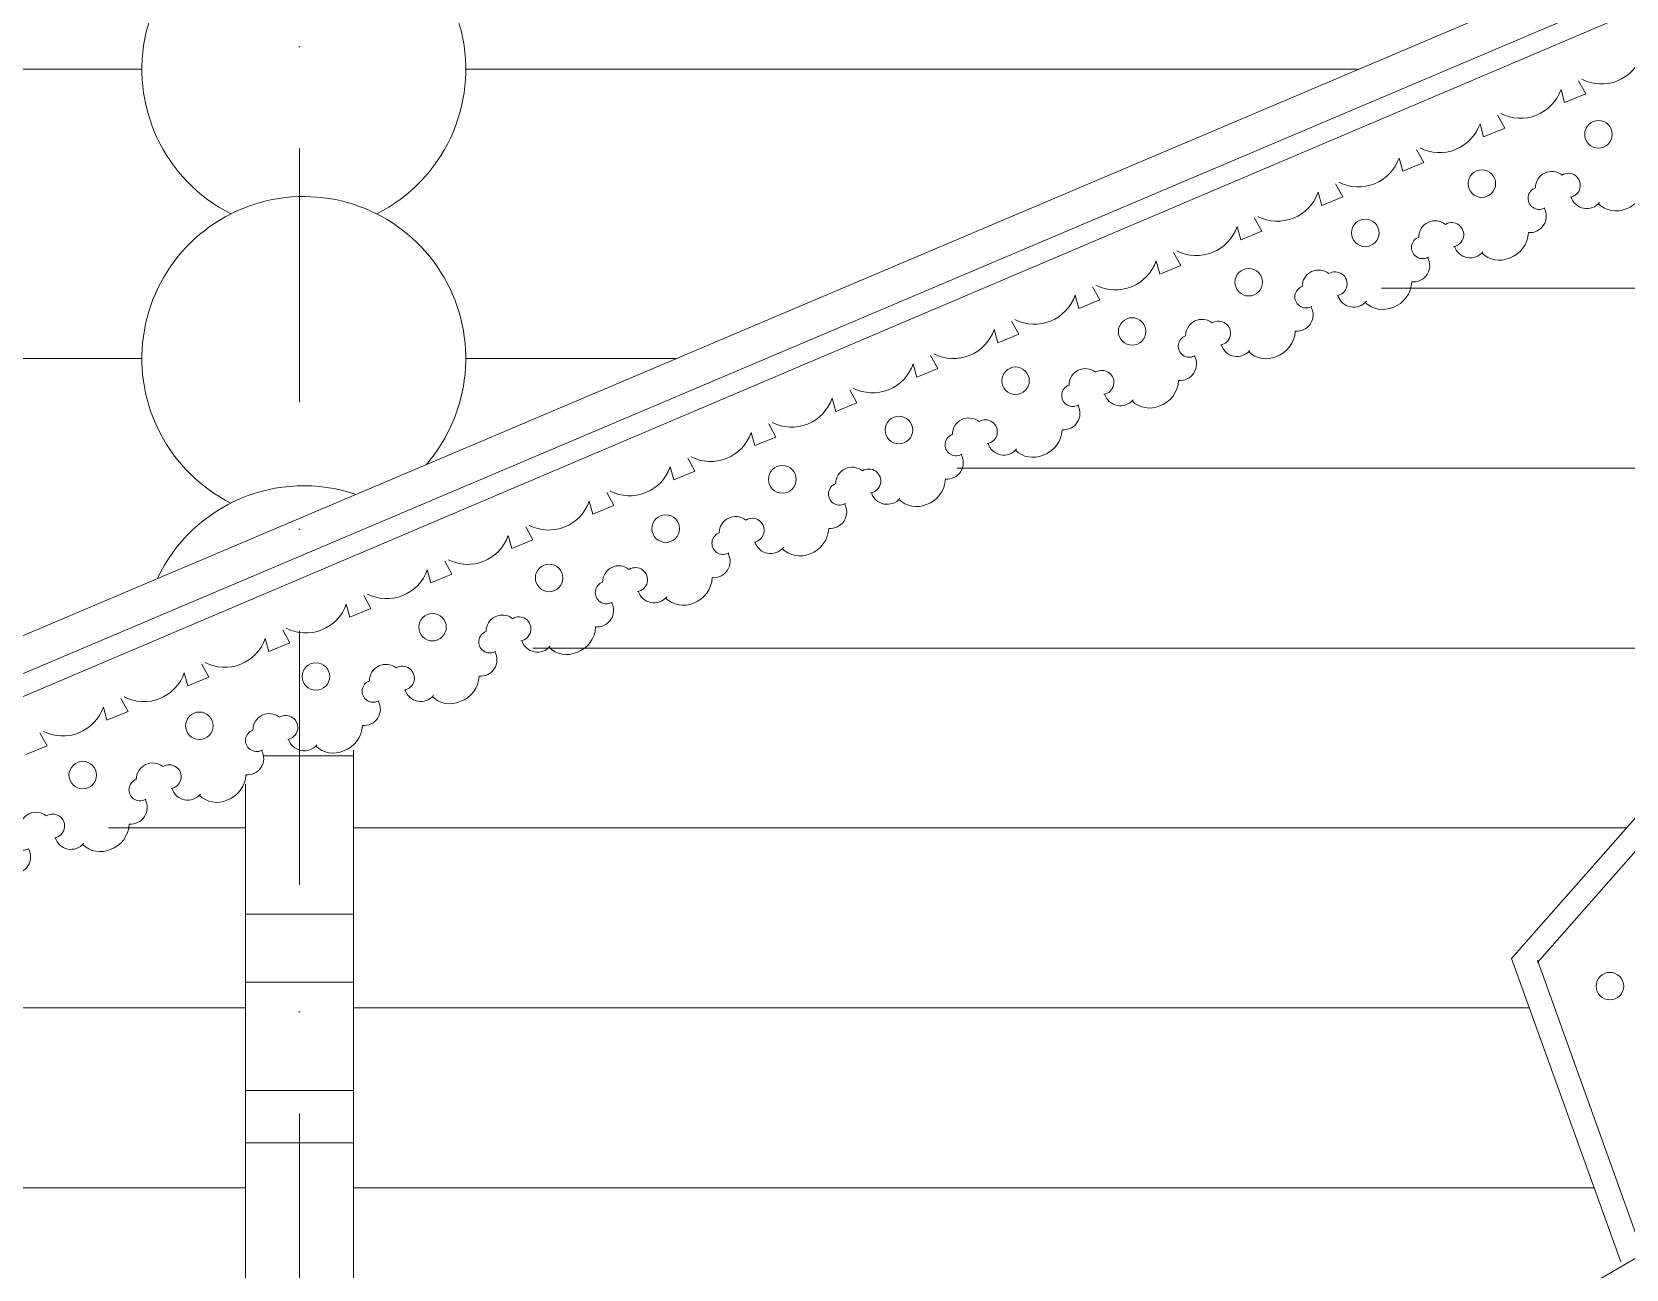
# Model space of a CAD drawing. Header units: millimetres. Extents: x 2399 to 111977, y 1313 to 59551.
# Drawn here: x 12668 to 14882, y 34928 to 36647 of the extents above; entities that cross this region are included whole.
import ezdxf

# ---------------------------------------------------------------- set-up
doc = ezdxf.new("R2010")
doc.units = ezdxf.units.MM
doc.linetypes.add('Штрихпунктирная', pattern=[670.277762, 352.777767, -176.388884, 0, -141.111112])
doc.layers.add('main line', color=7, linetype='Continuous', lineweight=13)

msp = doc.modelspace()

# ---------------------------------------------------------------- linework, layer by layer
at = {"layer": 'main line', "color": 7, "linetype": 'Штрихпунктирная', "lineweight": 13}
msp.add_line((13039.4113, 40507.6468), (13039.4113, 29503.8182), dxfattribs=at)
at = {"layer": 'main line', "color": 7, "linetype": 'Continuous', "lineweight": 13}
for p, q in [((15368.1003, 36958.9564), (9227.0702, 34354.4995)), ((15399.0035, 36919.3338), (8930.5796, 34176.0268)), ((9447.4128, 34359.3947), (15421.2302, 36900.0267)), ((12261.5375, 36595.3229), (12820.3271, 36595.3229)), ((13270.3271, 36595.3229), (14510.6914, 36595.3229)), ((14826.2219, 36561.1801), (14816.264, 36579.258)), ((14791.9673, 36567.3929), (14797.0002, 36549.154)), ((14797.0002, 36549.154), (14826.2219, 36561.1801)), ((14713.7128, 36513.5024), (14703.755, 36531.5804)), ((14679.4583, 36519.7153), (14684.4912, 36501.4764)), ((14684.4912, 36501.4764), (14713.7128, 36513.5024)), ((14601.2038, 36465.8248), (14591.246, 36483.9028)), ((14566.9492, 36472.0377), (14571.9822, 36453.7988)), ((14571.9822, 36453.7988), (14601.2038, 36465.8248)), ((14488.6948, 36418.1472), (14478.7369, 36436.2252)), ((14454.4402, 36424.3601), (14459.4731, 36406.1212)), ((14459.4731, 36406.1212), (14488.6948, 36418.1472)), ((14341.9312, 36376.6825), (14346.9641, 36358.4435)), ((14346.9641, 36358.4435), (14376.1858, 36370.4696)), ((14376.1858, 36370.4696), (14366.2279, 36388.5475)), ((14229.4221, 36329.0048), (14234.4551, 36310.7659)), ((14263.6767, 36322.7919), (14253.7189, 36340.8699)), ((14234.4551, 36310.7659), (14263.6767, 36322.7919)), ((14116.9131, 36281.3272), (14121.946, 36263.0883)), ((14151.1677, 36275.1143), (14141.2098, 36293.1923)), ((14542.5598, 36291.1796), (15458.0246, 36291.1796)), ((14121.946, 36263.0883), (14151.1677, 36275.1143)), ((14038.6587, 36227.4367), (14028.7008, 36245.5147)), ((14004.4041, 36233.6496), (14009.437, 36215.4107)), ((14009.437, 36215.4107), (14038.6587, 36227.4367)), ((12499.4312, 36193.4714), (12820.3271, 36193.4714)), ((13270.3271, 36193.4714), (13563.1686, 36193.4714)), ((13926.1496, 36179.7591), (13916.1918, 36197.837)), ((13891.895, 36185.972), (13896.928, 36167.7331)), ((13896.928, 36167.7331), (13926.1496, 36179.7591)), ((14723.1938, 35359.6081), (15447.0175, 36182.651)), ((13813.6406, 36132.0815), (13803.6828, 36150.1594)), ((14759.0638, 35354.302), (15471.1777, 36164.03)), ((13779.386, 36138.2943), (13784.4189, 36120.0554)), ((13784.4189, 36120.0554), (13813.6406, 36132.0815)), ((13666.877, 36090.6167), (13671.9099, 36072.3778)), ((13671.9099, 36072.3778), (13701.1316, 36084.4038)), ((13701.1316, 36084.4038), (13691.1737, 36102.4818)), ((13554.3679, 36042.9391), (13559.4009, 36024.7002)), ((13559.4009, 36024.7002), (13588.6225, 36036.7262)), ((13588.6225, 36036.7262), (13578.6647, 36054.8042)), ((13953.0866, 36041.1796), (15322.6007, 36041.1796)), ((13441.8589, 35995.2615), (13446.8918, 35977.0226)), ((13476.1135, 35989.0486), (13466.1557, 36007.1265)), ((13446.8918, 35977.0226), (13476.1135, 35989.0486)), ((13329.3499, 35947.5838), (13334.3828, 35929.3449)), ((13363.6045, 35941.371), (13353.6466, 35959.4489)), ((13334.3828, 35929.3449), (13363.6045, 35941.371)), ((13251.0954, 35893.6933), (13241.1376, 35911.7713)), ((13216.8409, 35899.9062), (13221.8738, 35881.6673)), ((13221.8738, 35881.6673), (13251.0954, 35893.6933)), ((13138.5864, 35846.0157), (13128.6286, 35864.0937)), ((13104.3318, 35852.2286), (13109.3647, 35833.9897)), ((13109.3647, 35833.9897), (13138.5864, 35846.0157)), ((13026.0774, 35798.3381), (13016.1195, 35816.416)), ((12991.8228, 35804.551), (12996.8557, 35786.3121)), ((12996.8557, 35786.3121), (13026.0774, 35798.3381)), ((13363.6134, 35791.1796), (15102.7386, 35791.1796)), ((12879.3138, 35756.8733), (12884.3467, 35738.6344)), ((12884.3467, 35738.6344), (12913.5683, 35750.6605)), ((12913.5683, 35750.6605), (12903.6105, 35768.7384)), ((12766.8047, 35709.1957), (12771.8377, 35690.9568)), ((12801.0593, 35702.9828), (12791.1015, 35721.0608)), ((12771.8377, 35690.9568), (12801.0593, 35702.9828)), ((12688.5503, 35655.3052), (12678.5924, 35673.3832)), ((12659.3286, 35643.2792), (12688.5503, 35655.3052)), ((13114.4113, 35641.5944), (12989.3445, 35641.5944)), ((13114.4113, 34667.3517), (13114.4113, 35649.2718)), ((12964.4113, 34667.3517), (12964.4113, 35602.0283)), ((12774.1402, 35541.1796), (12964.4113, 35541.1796)), ((13114.4113, 35541.1796), (14882.8765, 35541.1796)), ((12964.4113, 35421.3555), (13114.4113, 35421.3555)), ((14875.0005, 34938.4121), (14723.1938, 35359.6081)), ((14917.2782, 34918.0722), (14759.3989, 35357.6084)), ((12964.4113, 35326.7311), (13114.4113, 35326.7311)), ((12184.667, 35291.1796), (12964.4113, 35291.1796)), ((13114.4113, 35291.1796), (14747.8567, 35291.1796)), ((12964.4113, 35176.4631), (13114.4113, 35176.4631)), ((12964.4113, 35103.6368), (13114.4113, 35103.6368)), ((11595.1938, 35041.1796), (12964.4113, 35041.1796)), ((13114.4113, 35041.1796), (14837.9613, 35041.1796)), ((14913.9611, 34954.0695), (12133.6073, 33338.9303))]:
    msp.add_line(p, q, dxfattribs=at)
at = {"layer": 'main line', "color": 7, "linetype": 'Continuous', "lineweight": 13, "flags": 128}
for points in [[(14804.7432, 36417.6688, 1.219803903), (14793.334, 36448.3279, 0.63216014), (14756.3816, 36430.5356, 1.067465283), (14768.5464, 36402.3654, -0.60309642), (14746.6559, 36368.3931)], [(14804.7432, 36417.6688, 1.219803903), (14793.334, 36448.3279, 0.63216014), (14756.3816, 36430.5356, 1.067465283), (14768.5464, 36402.3654, -0.60309642), (14746.6559, 36368.3931)], [(14804.7432, 36417.6688, 1.219803903), (14793.334, 36448.3279, 0.63216014), (14756.3816, 36430.5356, 1.067465283), (14768.5464, 36402.3654, -0.60309642), (14746.6559, 36368.3931)], [(14804.7432, 36417.6688, 1.219803903), (14793.334, 36448.3279, 0.63216014), (14756.3816, 36430.5356, 1.067465283), (14768.5464, 36402.3654, -0.60309642), (14746.6559, 36368.3931)], [(14804.7432, 36417.6688, 1.219803903), (14793.334, 36448.3279, 0.63216014), (14756.3816, 36430.5356, 1.067465283), (14768.5464, 36402.3654, -0.60309642), (14746.6559, 36368.3931)], [(14804.7432, 36417.6688, 1.219803903), (14793.334, 36448.3279, 0.63216014), (14756.3816, 36430.5356, 1.067465283), (14768.5464, 36402.3654, -0.60309642), (14746.6559, 36368.3931)], [(14882.4074, 36401.5282, 0.304535594), (14908.6404, 36436.8775)], [(14882.4074, 36401.5282, 0.304535594), (14908.6404, 36436.8775)], [(14882.4074, 36401.5282, 0.304535594), (14908.6404, 36436.8775)], [(14882.4074, 36401.5282, 0.304535594), (14908.6404, 36436.8775)], [(14882.4074, 36401.5282, 0.304535594), (14908.6404, 36436.8775)], [(14882.4074, 36401.5282, 0.304535594), (14908.6404, 36436.8775)], [(14805.8463, 36418.1352, 0.60309642), (14845.4677, 36410.1691)], [(14805.8463, 36418.1352, 0.60309642), (14845.4677, 36410.1691)], [(14805.8463, 36418.1352, 0.60309642), (14845.4677, 36410.1691)], [(14805.8463, 36418.1352, 0.60309642), (14845.4677, 36410.1691)], [(14805.8463, 36418.1352, 0.60309642), (14845.4677, 36410.1691)], [(14805.8463, 36418.1352, 0.60309642), (14845.4677, 36410.1691)], [(14769.6496, 36402.8318, -0.017938026), (14768.6657, 36402.151)], [(14769.6496, 36402.8318, -0.017938026), (14768.6657, 36402.151)], [(14769.6496, 36402.8318, -0.017938026), (14768.6657, 36402.151)], [(14769.6496, 36402.8318, -0.017938026), (14768.6657, 36402.151)], [(14769.6496, 36402.8318, -0.017938026), (14768.6657, 36402.151)], [(14769.6496, 36402.8318, -0.017938026), (14768.6657, 36402.151)], [(14843.9037, 36408.4386, 0.304535594), (14882.4074, 36401.5282)], [(14843.9037, 36408.4386, 0.304535594), (14882.4074, 36401.5282)], [(14843.9037, 36408.4386, 0.304535594), (14882.4074, 36401.5282)], [(14843.9037, 36408.4386, 0.304535594), (14882.4074, 36401.5282)], [(14843.9037, 36408.4386, 0.304535594), (14882.4074, 36401.5282)], [(14843.9037, 36408.4386, 0.304535594), (14882.4074, 36401.5282)], [(14642.7587, 36349.1843, 1.219803903), (14631.3495, 36379.8435, 0.63216014), (14594.3972, 36362.0511, 1.067465283), (14606.5619, 36333.8809, -0.60309642), (14584.6714, 36299.9086)], [(14642.7587, 36349.1843, 1.219803903), (14631.3495, 36379.8435, 0.63216014), (14594.3972, 36362.0511, 1.067465283), (14606.5619, 36333.8809, -0.60309642), (14584.6714, 36299.9086)], [(14642.7587, 36349.1843, 1.219803903), (14631.3495, 36379.8435, 0.63216014), (14594.3972, 36362.0511, 1.067465283), (14606.5619, 36333.8809, -0.60309642), (14584.6714, 36299.9086)], [(14642.7587, 36349.1843, 1.219803903), (14631.3495, 36379.8435, 0.63216014), (14594.3972, 36362.0511, 1.067465283), (14606.5619, 36333.8809, -0.60309642), (14584.6714, 36299.9086)], [(14642.7587, 36349.1843, 1.219803903), (14631.3495, 36379.8435, 0.63216014), (14594.3972, 36362.0511, 1.067465283), (14606.5619, 36333.8809, -0.60309642), (14584.6714, 36299.9086)], [(14642.7587, 36349.1843, 1.219803903), (14631.3495, 36379.8435, 0.63216014), (14594.3972, 36362.0511, 1.067465283), (14606.5619, 36333.8809, -0.60309642), (14584.6714, 36299.9086)], [(14720.4229, 36333.0438, 0.304535594), (14746.6559, 36368.3931)], [(14720.4229, 36333.0438, 0.304535594), (14746.6559, 36368.3931)], [(14720.4229, 36333.0438, 0.304535594), (14746.6559, 36368.3931)], [(14720.4229, 36333.0438, 0.304535594), (14746.6559, 36368.3931)], [(14720.4229, 36333.0438, 0.304535594), (14746.6559, 36368.3931)], [(14720.4229, 36333.0438, 0.304535594), (14746.6559, 36368.3931)], [(14643.8618, 36349.6507, 0.60309642), (14683.4832, 36341.6846)], [(14643.8618, 36349.6507, 0.60309642), (14683.4832, 36341.6846)], [(14643.8618, 36349.6507, 0.60309642), (14683.4832, 36341.6846)], [(14643.8618, 36349.6507, 0.60309642), (14683.4832, 36341.6846)], [(14643.8618, 36349.6507, 0.60309642), (14683.4832, 36341.6846)], [(14643.8618, 36349.6507, 0.60309642), (14683.4832, 36341.6846)], [(14607.6651, 36334.3473, -0.017938026), (14606.6812, 36333.6665)], [(14607.6651, 36334.3473, -0.017938026), (14606.6812, 36333.6665)], [(14607.6651, 36334.3473, -0.017938026), (14606.6812, 36333.6665)], [(14607.6651, 36334.3473, -0.017938026), (14606.6812, 36333.6665)], [(14607.6651, 36334.3473, -0.017938026), (14606.6812, 36333.6665)], [(14607.6651, 36334.3473, -0.017938026), (14606.6812, 36333.6665)], [(14681.9192, 36339.9541, 0.304535594), (14720.4229, 36333.0438)], [(14681.9192, 36339.9541, 0.304535594), (14720.4229, 36333.0438)], [(14681.9192, 36339.9541, 0.304535594), (14720.4229, 36333.0438)], [(14681.9192, 36339.9541, 0.304535594), (14720.4229, 36333.0438)], [(14681.9192, 36339.9541, 0.304535594), (14720.4229, 36333.0438)], [(14681.9192, 36339.9541, 0.304535594), (14720.4229, 36333.0438)], [(14480.7742, 36280.6999, 1.219803903), (14469.365, 36311.359, 0.63216014), (14432.4127, 36293.5666, 1.067465283), (14444.5775, 36265.3965, -0.60309642), (14422.6869, 36231.4241)], [(14480.7742, 36280.6999, 1.219803903), (14469.365, 36311.359, 0.63216014), (14432.4127, 36293.5666, 1.067465283), (14444.5775, 36265.3965, -0.60309642), (14422.6869, 36231.4241)], [(14480.7742, 36280.6999, 1.219803903), (14469.365, 36311.359, 0.63216014), (14432.4127, 36293.5666, 1.067465283), (14444.5775, 36265.3965, -0.60309642), (14422.6869, 36231.4241)], [(14480.7742, 36280.6999, 1.219803903), (14469.365, 36311.359, 0.63216014), (14432.4127, 36293.5666, 1.067465283), (14444.5775, 36265.3965, -0.60309642), (14422.6869, 36231.4241)], [(14480.7742, 36280.6999, 1.219803903), (14469.365, 36311.359, 0.63216014), (14432.4127, 36293.5666, 1.067465283), (14444.5775, 36265.3965, -0.60309642), (14422.6869, 36231.4241)], [(14480.7742, 36280.6999, 1.219803903), (14469.365, 36311.359, 0.63216014), (14432.4127, 36293.5666, 1.067465283), (14444.5775, 36265.3965, -0.60309642), (14422.6869, 36231.4241)], [(14481.8774, 36281.1663, 0.60309642), (14521.4987, 36273.2002)], [(14481.8774, 36281.1663, 0.60309642), (14521.4987, 36273.2002)], [(14481.8774, 36281.1663, 0.60309642), (14521.4987, 36273.2002)], [(14481.8774, 36281.1663, 0.60309642), (14521.4987, 36273.2002)], [(14481.8774, 36281.1663, 0.60309642), (14521.4987, 36273.2002)], [(14481.8774, 36281.1663, 0.60309642), (14521.4987, 36273.2002)], [(14558.4384, 36264.5593, 0.304535594), (14584.6714, 36299.9086)], [(14558.4384, 36264.5593, 0.304535594), (14584.6714, 36299.9086)], [(14558.4384, 36264.5593, 0.304535594), (14584.6714, 36299.9086)], [(14558.4384, 36264.5593, 0.304535594), (14584.6714, 36299.9086)], [(14558.4384, 36264.5593, 0.304535594), (14584.6714, 36299.9086)], [(14558.4384, 36264.5593, 0.304535594), (14584.6714, 36299.9086)], [(14445.6806, 36265.8629, -0.017938026), (14444.6967, 36265.1821)], [(14445.6806, 36265.8629, -0.017938026), (14444.6967, 36265.1821)], [(14445.6806, 36265.8629, -0.017938026), (14444.6967, 36265.1821)], [(14445.6806, 36265.8629, -0.017938026), (14444.6967, 36265.1821)], [(14445.6806, 36265.8629, -0.017938026), (14444.6967, 36265.1821)], [(14445.6806, 36265.8629, -0.017938026), (14444.6967, 36265.1821)], [(14519.9348, 36271.4697, 0.304535594), (14558.4384, 36264.5593)], [(14519.9348, 36271.4697, 0.304535594), (14558.4384, 36264.5593)], [(14519.9348, 36271.4697, 0.304535594), (14558.4384, 36264.5593)], [(14519.9348, 36271.4697, 0.304535594), (14558.4384, 36264.5593)], [(14519.9348, 36271.4697, 0.304535594), (14558.4384, 36264.5593)], [(14519.9348, 36271.4697, 0.304535594), (14558.4384, 36264.5593)], [(14318.7897, 36212.2154, 1.219803903), (14307.3805, 36242.8745, 0.63216014), (14270.4282, 36225.0822, 1.067465283), (14282.593, 36196.912, -0.60309642), (14260.7025, 36162.9397)], [(14318.7897, 36212.2154, 1.219803903), (14307.3805, 36242.8745, 0.63216014), (14270.4282, 36225.0822, 1.067465283), (14282.593, 36196.912, -0.60309642), (14260.7025, 36162.9397)], [(14318.7897, 36212.2154, 1.219803903), (14307.3805, 36242.8745, 0.63216014), (14270.4282, 36225.0822, 1.067465283), (14282.593, 36196.912, -0.60309642), (14260.7025, 36162.9397)], [(14318.7897, 36212.2154, 1.219803903), (14307.3805, 36242.8745, 0.63216014), (14270.4282, 36225.0822, 1.067465283), (14282.593, 36196.912, -0.60309642), (14260.7025, 36162.9397)], [(14318.7897, 36212.2154, 1.219803903), (14307.3805, 36242.8745, 0.63216014), (14270.4282, 36225.0822, 1.067465283), (14282.593, 36196.912, -0.60309642), (14260.7025, 36162.9397)], [(14318.7897, 36212.2154, 1.219803903), (14307.3805, 36242.8745, 0.63216014), (14270.4282, 36225.0822, 1.067465283), (14282.593, 36196.912, -0.60309642), (14260.7025, 36162.9397)], [(14396.4539, 36196.0749, 0.304535594), (14422.6869, 36231.4241)], [(14396.4539, 36196.0749, 0.304535594), (14422.6869, 36231.4241)], [(14396.4539, 36196.0749, 0.304535594), (14422.6869, 36231.4241)], [(14396.4539, 36196.0749, 0.304535594), (14422.6869, 36231.4241)], [(14396.4539, 36196.0749, 0.304535594), (14422.6869, 36231.4241)], [(14396.4539, 36196.0749, 0.304535594), (14422.6869, 36231.4241)], [(14283.6961, 36197.3784, -0.017938026), (14282.7122, 36196.6976)], [(14283.6961, 36197.3784, -0.017938026), (14282.7122, 36196.6976)], [(14283.6961, 36197.3784, -0.017938026), (14282.7122, 36196.6976)], [(14283.6961, 36197.3784, -0.017938026), (14282.7122, 36196.6976)], [(14283.6961, 36197.3784, -0.017938026), (14282.7122, 36196.6976)], [(14283.6961, 36197.3784, -0.017938026), (14282.7122, 36196.6976)], [(14319.8929, 36212.6818, 0.60309642), (14359.5143, 36204.7157)], [(14319.8929, 36212.6818, 0.60309642), (14359.5143, 36204.7157)], [(14319.8929, 36212.6818, 0.60309642), (14359.5143, 36204.7157)], [(14319.8929, 36212.6818, 0.60309642), (14359.5143, 36204.7157)], [(14319.8929, 36212.6818, 0.60309642), (14359.5143, 36204.7157)], [(14319.8929, 36212.6818, 0.60309642), (14359.5143, 36204.7157)], [(14357.9503, 36202.9852, 0.304535594), (14396.4539, 36196.0749)], [(14357.9503, 36202.9852, 0.304535594), (14396.4539, 36196.0749)], [(14357.9503, 36202.9852, 0.304535594), (14396.4539, 36196.0749)], [(14357.9503, 36202.9852, 0.304535594), (14396.4539, 36196.0749)], [(14357.9503, 36202.9852, 0.304535594), (14396.4539, 36196.0749)], [(14357.9503, 36202.9852, 0.304535594), (14396.4539, 36196.0749)], [(14156.8052, 36143.7309, 1.219803903), (14145.3961, 36174.3901, 0.63216014), (14108.4437, 36156.5977, 1.067465283), (14120.6085, 36128.4275, -0.60309642), (14098.718, 36094.4552)], [(14156.8052, 36143.7309, 1.219803903), (14145.3961, 36174.3901, 0.63216014), (14108.4437, 36156.5977, 1.067465283), (14120.6085, 36128.4275, -0.60309642), (14098.718, 36094.4552)], [(14156.8052, 36143.7309, 1.219803903), (14145.3961, 36174.3901, 0.63216014), (14108.4437, 36156.5977, 1.067465283), (14120.6085, 36128.4275, -0.60309642), (14098.718, 36094.4552)], [(14156.8052, 36143.7309, 1.219803903), (14145.3961, 36174.3901, 0.63216014), (14108.4437, 36156.5977, 1.067465283), (14120.6085, 36128.4275, -0.60309642), (14098.718, 36094.4552)], [(14156.8052, 36143.7309, 1.219803903), (14145.3961, 36174.3901, 0.63216014), (14108.4437, 36156.5977, 1.067465283), (14120.6085, 36128.4275, -0.60309642), (14098.718, 36094.4552)], [(14156.8052, 36143.7309, 1.219803903), (14145.3961, 36174.3901, 0.63216014), (14108.4437, 36156.5977, 1.067465283), (14120.6085, 36128.4275, -0.60309642), (14098.718, 36094.4552)], [(14234.4695, 36127.5904, 0.304535594), (14260.7025, 36162.9397)], [(14234.4695, 36127.5904, 0.304535594), (14260.7025, 36162.9397)], [(14234.4695, 36127.5904, 0.304535594), (14260.7025, 36162.9397)], [(14234.4695, 36127.5904, 0.304535594), (14260.7025, 36162.9397)], [(14234.4695, 36127.5904, 0.304535594), (14260.7025, 36162.9397)], [(14234.4695, 36127.5904, 0.304535594), (14260.7025, 36162.9397)], [(14121.7117, 36128.8939, -0.017938026), (14120.7277, 36128.2132)], [(14121.7117, 36128.8939, -0.017938026), (14120.7277, 36128.2132)], [(14121.7117, 36128.8939, -0.017938026), (14120.7277, 36128.2132)], [(14121.7117, 36128.8939, -0.017938026), (14120.7277, 36128.2132)], [(14121.7117, 36128.8939, -0.017938026), (14120.7277, 36128.2132)], [(14121.7117, 36128.8939, -0.017938026), (14120.7277, 36128.2132)], [(14157.9084, 36144.1973, 0.60309642), (14197.5298, 36136.2313)], [(14157.9084, 36144.1973, 0.60309642), (14197.5298, 36136.2313)], [(14157.9084, 36144.1973, 0.60309642), (14197.5298, 36136.2313)], [(14157.9084, 36144.1973, 0.60309642), (14197.5298, 36136.2313)], [(14157.9084, 36144.1973, 0.60309642), (14197.5298, 36136.2313)], [(14157.9084, 36144.1973, 0.60309642), (14197.5298, 36136.2313)], [(14195.9658, 36134.5008, 0.304535594), (14234.4695, 36127.5904)], [(14195.9658, 36134.5008, 0.304535594), (14234.4695, 36127.5904)], [(14195.9658, 36134.5008, 0.304535594), (14234.4695, 36127.5904)], [(14195.9658, 36134.5008, 0.304535594), (14234.4695, 36127.5904)], [(14195.9658, 36134.5008, 0.304535594), (14234.4695, 36127.5904)], [(14195.9658, 36134.5008, 0.304535594), (14234.4695, 36127.5904)], [(13994.8207, 36075.2465, 1.219803903), (13983.4116, 36105.9056, 0.63216014), (13946.4592, 36088.1133, 1.067465283), (13958.624, 36059.9431, -0.60309642), (13936.7335, 36025.9708)], [(13994.8207, 36075.2465, 1.219803903), (13983.4116, 36105.9056, 0.63216014), (13946.4592, 36088.1133, 1.067465283), (13958.624, 36059.9431, -0.60309642), (13936.7335, 36025.9708)], [(13994.8207, 36075.2465, 1.219803903), (13983.4116, 36105.9056, 0.63216014), (13946.4592, 36088.1133, 1.067465283), (13958.624, 36059.9431, -0.60309642), (13936.7335, 36025.9708)], [(13994.8207, 36075.2465, 1.219803903), (13983.4116, 36105.9056, 0.63216014), (13946.4592, 36088.1133, 1.067465283), (13958.624, 36059.9431, -0.60309642), (13936.7335, 36025.9708)], [(13994.8207, 36075.2465, 1.219803903), (13983.4116, 36105.9056, 0.63216014), (13946.4592, 36088.1133, 1.067465283), (13958.624, 36059.9431, -0.60309642), (13936.7335, 36025.9708)], [(13994.8207, 36075.2465, 1.219803903), (13983.4116, 36105.9056, 0.63216014), (13946.4592, 36088.1133, 1.067465283), (13958.624, 36059.9431, -0.60309642), (13936.7335, 36025.9708)], [(14072.485, 36059.1059, 0.304535594), (14098.718, 36094.4552)], [(14072.485, 36059.1059, 0.304535594), (14098.718, 36094.4552)], [(14072.485, 36059.1059, 0.304535594), (14098.718, 36094.4552)], [(14072.485, 36059.1059, 0.304535594), (14098.718, 36094.4552)], [(14072.485, 36059.1059, 0.304535594), (14098.718, 36094.4552)], [(14072.485, 36059.1059, 0.304535594), (14098.718, 36094.4552)], [(13959.7272, 36060.4095, -0.017938026), (13958.7432, 36059.7287)], [(13959.7272, 36060.4095, -0.017938026), (13958.7432, 36059.7287)], [(13959.7272, 36060.4095, -0.017938026), (13958.7432, 36059.7287)], [(13959.7272, 36060.4095, -0.017938026), (13958.7432, 36059.7287)], [(13959.7272, 36060.4095, -0.017938026), (13958.7432, 36059.7287)], [(13959.7272, 36060.4095, -0.017938026), (13958.7432, 36059.7287)], [(13995.9239, 36075.7129, 0.60309642), (14035.5453, 36067.7468)], [(13995.9239, 36075.7129, 0.60309642), (14035.5453, 36067.7468)], [(13995.9239, 36075.7129, 0.60309642), (14035.5453, 36067.7468)], [(13995.9239, 36075.7129, 0.60309642), (14035.5453, 36067.7468)], [(13995.9239, 36075.7129, 0.60309642), (14035.5453, 36067.7468)], [(13995.9239, 36075.7129, 0.60309642), (14035.5453, 36067.7468)], [(14033.9813, 36066.0163, 0.304535594), (14072.485, 36059.1059)], [(14033.9813, 36066.0163, 0.304535594), (14072.485, 36059.1059)], [(14033.9813, 36066.0163, 0.304535594), (14072.485, 36059.1059)], [(14033.9813, 36066.0163, 0.304535594), (14072.485, 36059.1059)], [(14033.9813, 36066.0163, 0.304535594), (14072.485, 36059.1059)], [(14033.9813, 36066.0163, 0.304535594), (14072.485, 36059.1059)], [(13832.8362, 36006.762, 1.219803903), (13821.4271, 36037.4212, 0.63216014), (13784.4747, 36019.6288, 1.067465283), (13796.6395, 35991.4586, -0.60309642), (13774.749, 35957.4863)], [(13832.8362, 36006.762, 1.219803903), (13821.4271, 36037.4212, 0.63216014), (13784.4747, 36019.6288, 1.067465283), (13796.6395, 35991.4586, -0.60309642), (13774.749, 35957.4863)], [(13832.8362, 36006.762, 1.219803903), (13821.4271, 36037.4212, 0.63216014), (13784.4747, 36019.6288, 1.067465283), (13796.6395, 35991.4586, -0.60309642), (13774.749, 35957.4863)], [(13832.8362, 36006.762, 1.219803903), (13821.4271, 36037.4212, 0.63216014), (13784.4747, 36019.6288, 1.067465283), (13796.6395, 35991.4586, -0.60309642), (13774.749, 35957.4863)], [(13832.8362, 36006.762, 1.219803903), (13821.4271, 36037.4212, 0.63216014), (13784.4747, 36019.6288, 1.067465283), (13796.6395, 35991.4586, -0.60309642), (13774.749, 35957.4863)], [(13832.8362, 36006.762, 1.219803903), (13821.4271, 36037.4212, 0.63216014), (13784.4747, 36019.6288, 1.067465283), (13796.6395, 35991.4586, -0.60309642), (13774.749, 35957.4863)], [(13910.5005, 35990.6215, 0.304535594), (13936.7335, 36025.9708)], [(13910.5005, 35990.6215, 0.304535594), (13936.7335, 36025.9708)], [(13910.5005, 35990.6215, 0.304535594), (13936.7335, 36025.9708)], [(13910.5005, 35990.6215, 0.304535594), (13936.7335, 36025.9708)], [(13910.5005, 35990.6215, 0.304535594), (13936.7335, 36025.9708)], [(13910.5005, 35990.6215, 0.304535594), (13936.7335, 36025.9708)], [(13797.7427, 35991.925, -0.017938026), (13796.7588, 35991.2443)], [(13797.7427, 35991.925, -0.017938026), (13796.7588, 35991.2443)], [(13797.7427, 35991.925, -0.017938026), (13796.7588, 35991.2443)], [(13797.7427, 35991.925, -0.017938026), (13796.7588, 35991.2443)], [(13797.7427, 35991.925, -0.017938026), (13796.7588, 35991.2443)], [(13797.7427, 35991.925, -0.017938026), (13796.7588, 35991.2443)], [(13833.9394, 36007.2284, 0.60309642), (13873.5608, 35999.2624)], [(13833.9394, 36007.2284, 0.60309642), (13873.5608, 35999.2624)], [(13833.9394, 36007.2284, 0.60309642), (13873.5608, 35999.2624)], [(13833.9394, 36007.2284, 0.60309642), (13873.5608, 35999.2624)], [(13833.9394, 36007.2284, 0.60309642), (13873.5608, 35999.2624)], [(13833.9394, 36007.2284, 0.60309642), (13873.5608, 35999.2624)], [(13871.9968, 35997.5318, 0.304535594), (13910.5005, 35990.6215)], [(13871.9968, 35997.5318, 0.304535594), (13910.5005, 35990.6215)], [(13871.9968, 35997.5318, 0.304535594), (13910.5005, 35990.6215)], [(13871.9968, 35997.5318, 0.304535594), (13910.5005, 35990.6215)], [(13871.9968, 35997.5318, 0.304535594), (13910.5005, 35990.6215)], [(13871.9968, 35997.5318, 0.304535594), (13910.5005, 35990.6215)], [(13670.8518, 35938.2776, 1.219803903), (13659.4426, 35968.9367, 0.63216014), (13622.4903, 35951.1444, 1.067465283), (13634.655, 35922.9742, -0.60309642), (13612.7645, 35889.0019)], [(13670.8518, 35938.2776, 1.219803903), (13659.4426, 35968.9367, 0.63216014), (13622.4903, 35951.1444, 1.067465283), (13634.655, 35922.9742, -0.60309642), (13612.7645, 35889.0019)], [(13670.8518, 35938.2776, 1.219803903), (13659.4426, 35968.9367, 0.63216014), (13622.4903, 35951.1444, 1.067465283), (13634.655, 35922.9742, -0.60309642), (13612.7645, 35889.0019)], [(13670.8518, 35938.2776, 1.219803903), (13659.4426, 35968.9367, 0.63216014), (13622.4903, 35951.1444, 1.067465283), (13634.655, 35922.9742, -0.60309642), (13612.7645, 35889.0019)], [(13670.8518, 35938.2776, 1.219803903), (13659.4426, 35968.9367, 0.63216014), (13622.4903, 35951.1444, 1.067465283), (13634.655, 35922.9742, -0.60309642), (13612.7645, 35889.0019)], [(13670.8518, 35938.2776, 1.219803903), (13659.4426, 35968.9367, 0.63216014), (13622.4903, 35951.1444, 1.067465283), (13634.655, 35922.9742, -0.60309642), (13612.7645, 35889.0019)], [(13748.516, 35922.137, 0.304535594), (13774.749, 35957.4863)], [(13748.516, 35922.137, 0.304535594), (13774.749, 35957.4863)], [(13748.516, 35922.137, 0.304535594), (13774.749, 35957.4863)], [(13748.516, 35922.137, 0.304535594), (13774.749, 35957.4863)], [(13748.516, 35922.137, 0.304535594), (13774.749, 35957.4863)], [(13748.516, 35922.137, 0.304535594), (13774.749, 35957.4863)], [(13671.9549, 35938.744, 0.60309642), (13711.5763, 35930.7779)], [(13671.9549, 35938.744, 0.60309642), (13711.5763, 35930.7779)], [(13671.9549, 35938.744, 0.60309642), (13711.5763, 35930.7779)], [(13671.9549, 35938.744, 0.60309642), (13711.5763, 35930.7779)], [(13671.9549, 35938.744, 0.60309642), (13711.5763, 35930.7779)], [(13671.9549, 35938.744, 0.60309642), (13711.5763, 35930.7779)], [(13710.0123, 35929.0474, 0.304535594), (13748.516, 35922.137)], [(13710.0123, 35929.0474, 0.304535594), (13748.516, 35922.137)], [(13710.0123, 35929.0474, 0.304535594), (13748.516, 35922.137)], [(13710.0123, 35929.0474, 0.304535594), (13748.516, 35922.137)], [(13710.0123, 35929.0474, 0.304535594), (13748.516, 35922.137)], [(13710.0123, 35929.0474, 0.304535594), (13748.516, 35922.137)], [(13508.8673, 35869.7931, 1.219803903), (13497.4581, 35900.4523, 0.63216014), (13460.5058, 35882.6599, 1.067465283), (13472.6706, 35854.4897, -0.60309642), (13450.78, 35820.5174)], [(13508.8673, 35869.7931, 1.219803903), (13497.4581, 35900.4523, 0.63216014), (13460.5058, 35882.6599, 1.067465283), (13472.6706, 35854.4897, -0.60309642), (13450.78, 35820.5174)], [(13508.8673, 35869.7931, 1.219803903), (13497.4581, 35900.4523, 0.63216014), (13460.5058, 35882.6599, 1.067465283), (13472.6706, 35854.4897, -0.60309642), (13450.78, 35820.5174)], [(13508.8673, 35869.7931, 1.219803903), (13497.4581, 35900.4523, 0.63216014), (13460.5058, 35882.6599, 1.067465283), (13472.6706, 35854.4897, -0.60309642), (13450.78, 35820.5174)], [(13508.8673, 35869.7931, 1.219803903), (13497.4581, 35900.4523, 0.63216014), (13460.5058, 35882.6599, 1.067465283), (13472.6706, 35854.4897, -0.60309642), (13450.78, 35820.5174)], [(13508.8673, 35869.7931, 1.219803903), (13497.4581, 35900.4523, 0.63216014), (13460.5058, 35882.6599, 1.067465283), (13472.6706, 35854.4897, -0.60309642), (13450.78, 35820.5174)], [(13635.7582, 35923.4406, -0.017938026), (13634.7743, 35922.7598)], [(13635.7582, 35923.4406, -0.017938026), (13634.7743, 35922.7598)], [(13635.7582, 35923.4406, -0.017938026), (13634.7743, 35922.7598)], [(13635.7582, 35923.4406, -0.017938026), (13634.7743, 35922.7598)], [(13635.7582, 35923.4406, -0.017938026), (13634.7743, 35922.7598)], [(13635.7582, 35923.4406, -0.017938026), (13634.7743, 35922.7598)], [(13586.5315, 35853.6526, 0.304535594), (13612.7645, 35889.0019)], [(13586.5315, 35853.6526, 0.304535594), (13612.7645, 35889.0019)], [(13586.5315, 35853.6526, 0.304535594), (13612.7645, 35889.0019)], [(13586.5315, 35853.6526, 0.304535594), (13612.7645, 35889.0019)], [(13586.5315, 35853.6526, 0.304535594), (13612.7645, 35889.0019)], [(13586.5315, 35853.6526, 0.304535594), (13612.7645, 35889.0019)], [(13509.9704, 35870.2595, 0.60309642), (13549.5918, 35862.2934)], [(13509.9704, 35870.2595, 0.60309642), (13549.5918, 35862.2934)], [(13509.9704, 35870.2595, 0.60309642), (13549.5918, 35862.2934)], [(13509.9704, 35870.2595, 0.60309642), (13549.5918, 35862.2934)], [(13509.9704, 35870.2595, 0.60309642), (13549.5918, 35862.2934)], [(13509.9704, 35870.2595, 0.60309642), (13549.5918, 35862.2934)], [(13548.0279, 35860.5629, 0.304535594), (13586.5315, 35853.6526)], [(13548.0279, 35860.5629, 0.304535594), (13586.5315, 35853.6526)], [(13548.0279, 35860.5629, 0.304535594), (13586.5315, 35853.6526)], [(13548.0279, 35860.5629, 0.304535594), (13586.5315, 35853.6526)], [(13548.0279, 35860.5629, 0.304535594), (13586.5315, 35853.6526)], [(13548.0279, 35860.5629, 0.304535594), (13586.5315, 35853.6526)], [(13346.8828, 35801.3087, 1.219803903), (13335.4736, 35831.9678, 0.63216014), (13298.5213, 35814.1754, 1.067465283), (13310.6861, 35786.0053, -0.60309642), (13288.7956, 35752.0329)], [(13346.8828, 35801.3087, 1.219803903), (13335.4736, 35831.9678, 0.63216014), (13298.5213, 35814.1754, 1.067465283), (13310.6861, 35786.0053, -0.60309642), (13288.7956, 35752.0329)], [(13346.8828, 35801.3087, 1.219803903), (13335.4736, 35831.9678, 0.63216014), (13298.5213, 35814.1754, 1.067465283), (13310.6861, 35786.0053, -0.60309642), (13288.7956, 35752.0329)], [(13346.8828, 35801.3087, 1.219803903), (13335.4736, 35831.9678, 0.63216014), (13298.5213, 35814.1754, 1.067465283), (13310.6861, 35786.0053, -0.60309642), (13288.7956, 35752.0329)], [(13346.8828, 35801.3087, 1.219803903), (13335.4736, 35831.9678, 0.63216014), (13298.5213, 35814.1754, 1.067465283), (13310.6861, 35786.0053, -0.60309642), (13288.7956, 35752.0329)], [(13346.8828, 35801.3087, 1.219803903), (13335.4736, 35831.9678, 0.63216014), (13298.5213, 35814.1754, 1.067465283), (13310.6861, 35786.0053, -0.60309642), (13288.7956, 35752.0329)], [(13473.7737, 35854.9561, -0.017938026), (13472.7898, 35854.2753)], [(13473.7737, 35854.9561, -0.017938026), (13472.7898, 35854.2753)], [(13473.7737, 35854.9561, -0.017938026), (13472.7898, 35854.2753)], [(13473.7737, 35854.9561, -0.017938026), (13472.7898, 35854.2753)], [(13473.7737, 35854.9561, -0.017938026), (13472.7898, 35854.2753)], [(13473.7737, 35854.9561, -0.017938026), (13472.7898, 35854.2753)], [(13424.547, 35785.1681, 0.304535594), (13450.78, 35820.5174)], [(13424.547, 35785.1681, 0.304535594), (13450.78, 35820.5174)], [(13424.547, 35785.1681, 0.304535594), (13450.78, 35820.5174)], [(13424.547, 35785.1681, 0.304535594), (13450.78, 35820.5174)], [(13424.547, 35785.1681, 0.304535594), (13450.78, 35820.5174)], [(13424.547, 35785.1681, 0.304535594), (13450.78, 35820.5174)], [(13347.986, 35801.7751, 0.60309642), (13387.6073, 35793.809)], [(13347.986, 35801.7751, 0.60309642), (13387.6073, 35793.809)], [(13347.986, 35801.7751, 0.60309642), (13387.6073, 35793.809)], [(13347.986, 35801.7751, 0.60309642), (13387.6073, 35793.809)], [(13347.986, 35801.7751, 0.60309642), (13387.6073, 35793.809)], [(13347.986, 35801.7751, 0.60309642), (13387.6073, 35793.809)], [(13311.7892, 35786.4717, -0.017938026), (13310.8053, 35785.7909)], [(13311.7892, 35786.4717, -0.017938026), (13310.8053, 35785.7909)], [(13311.7892, 35786.4717, -0.017938026), (13310.8053, 35785.7909)], [(13311.7892, 35786.4717, -0.017938026), (13310.8053, 35785.7909)], [(13311.7892, 35786.4717, -0.017938026), (13310.8053, 35785.7909)], [(13311.7892, 35786.4717, -0.017938026), (13310.8053, 35785.7909)], [(13386.0434, 35792.0785, 0.304535594), (13424.547, 35785.1681)], [(13386.0434, 35792.0785, 0.304535594), (13424.547, 35785.1681)], [(13386.0434, 35792.0785, 0.304535594), (13424.547, 35785.1681)], [(13386.0434, 35792.0785, 0.304535594), (13424.547, 35785.1681)], [(13386.0434, 35792.0785, 0.304535594), (13424.547, 35785.1681)], [(13386.0434, 35792.0785, 0.304535594), (13424.547, 35785.1681)], [(13184.8983, 35732.8242, 1.219803903), (13173.4891, 35763.4833, 0.63216014), (13136.5368, 35745.691, 1.067465283), (13148.7016, 35717.5208, -0.60309642), (13126.8111, 35683.5485)], [(13184.8983, 35732.8242, 1.219803903), (13173.4891, 35763.4833, 0.63216014), (13136.5368, 35745.691, 1.067465283), (13148.7016, 35717.5208, -0.60309642), (13126.8111, 35683.5485)], [(13184.8983, 35732.8242, 1.219803903), (13173.4891, 35763.4833, 0.63216014), (13136.5368, 35745.691, 1.067465283), (13148.7016, 35717.5208, -0.60309642), (13126.8111, 35683.5485)], [(13184.8983, 35732.8242, 1.219803903), (13173.4891, 35763.4833, 0.63216014), (13136.5368, 35745.691, 1.067465283), (13148.7016, 35717.5208, -0.60309642), (13126.8111, 35683.5485)], [(13184.8983, 35732.8242, 1.219803903), (13173.4891, 35763.4833, 0.63216014), (13136.5368, 35745.691, 1.067465283), (13148.7016, 35717.5208, -0.60309642), (13126.8111, 35683.5485)], [(13184.8983, 35732.8242, 1.219803903), (13173.4891, 35763.4833, 0.63216014), (13136.5368, 35745.691, 1.067465283), (13148.7016, 35717.5208, -0.60309642), (13126.8111, 35683.5485)], [(13262.5625, 35716.6837, 0.304535594), (13288.7956, 35752.0329)], [(13262.5625, 35716.6837, 0.304535594), (13288.7956, 35752.0329)], [(13262.5625, 35716.6837, 0.304535594), (13288.7956, 35752.0329)], [(13262.5625, 35716.6837, 0.304535594), (13288.7956, 35752.0329)], [(13262.5625, 35716.6837, 0.304535594), (13288.7956, 35752.0329)], [(13262.5625, 35716.6837, 0.304535594), (13288.7956, 35752.0329)], [(13186.0015, 35733.2906, 0.60309642), (13225.6229, 35725.3245)], [(13186.0015, 35733.2906, 0.60309642), (13225.6229, 35725.3245)], [(13186.0015, 35733.2906, 0.60309642), (13225.6229, 35725.3245)], [(13186.0015, 35733.2906, 0.60309642), (13225.6229, 35725.3245)], [(13186.0015, 35733.2906, 0.60309642), (13225.6229, 35725.3245)], [(13186.0015, 35733.2906, 0.60309642), (13225.6229, 35725.3245)], [(13149.8047, 35717.9872, -0.017938026), (13148.8208, 35717.3064)], [(13149.8047, 35717.9872, -0.017938026), (13148.8208, 35717.3064)], [(13149.8047, 35717.9872, -0.017938026), (13148.8208, 35717.3064)], [(13149.8047, 35717.9872, -0.017938026), (13148.8208, 35717.3064)], [(13149.8047, 35717.9872, -0.017938026), (13148.8208, 35717.3064)], [(13149.8047, 35717.9872, -0.017938026), (13148.8208, 35717.3064)], [(13224.0589, 35723.594, 0.304535594), (13262.5625, 35716.6837)], [(13224.0589, 35723.594, 0.304535594), (13262.5625, 35716.6837)], [(13224.0589, 35723.594, 0.304535594), (13262.5625, 35716.6837)], [(13224.0589, 35723.594, 0.304535594), (13262.5625, 35716.6837)], [(13224.0589, 35723.594, 0.304535594), (13262.5625, 35716.6837)], [(13224.0589, 35723.594, 0.304535594), (13262.5625, 35716.6837)], [(13022.9138, 35664.3397, 1.219803903), (13011.5047, 35694.9989, 0.63216014), (12974.5523, 35677.2065, 1.067465283), (12986.7171, 35649.0363, -0.60309642), (12964.8266, 35615.064)], [(13022.9138, 35664.3397, 1.219803903), (13011.5047, 35694.9989, 0.63216014), (12974.5523, 35677.2065, 1.067465283), (12986.7171, 35649.0363, -0.60309642), (12964.8266, 35615.064)], [(13022.9138, 35664.3397, 1.219803903), (13011.5047, 35694.9989, 0.63216014), (12974.5523, 35677.2065, 1.067465283), (12986.7171, 35649.0363, -0.60309642), (12964.8266, 35615.064)], [(13022.9138, 35664.3397, 1.219803903), (13011.5047, 35694.9989, 0.63216014), (12974.5523, 35677.2065, 1.067465283), (12986.7171, 35649.0363, -0.60309642), (12964.8266, 35615.064)], [(13022.9138, 35664.3397, 1.219803903), (13011.5047, 35694.9989, 0.63216014), (12974.5523, 35677.2065, 1.067465283), (12986.7171, 35649.0363, -0.60309642), (12964.8266, 35615.064)], [(13022.9138, 35664.3397, 1.219803903), (13011.5047, 35694.9989, 0.63216014), (12974.5523, 35677.2065, 1.067465283), (12986.7171, 35649.0363, -0.60309642), (12964.8266, 35615.064)], [(13100.5781, 35648.1992, 0.304535594), (13126.8111, 35683.5485)], [(13100.5781, 35648.1992, 0.304535594), (13126.8111, 35683.5485)], [(13100.5781, 35648.1992, 0.304535594), (13126.8111, 35683.5485)], [(13100.5781, 35648.1992, 0.304535594), (13126.8111, 35683.5485)], [(13100.5781, 35648.1992, 0.304535594), (13126.8111, 35683.5485)], [(13100.5781, 35648.1992, 0.304535594), (13126.8111, 35683.5485)], [(13024.017, 35664.8061, 0.60309642), (13063.6384, 35656.8401)], [(13024.017, 35664.8061, 0.60309642), (13063.6384, 35656.8401)], [(13024.017, 35664.8061, 0.60309642), (13063.6384, 35656.8401)], [(13024.017, 35664.8061, 0.60309642), (13063.6384, 35656.8401)], [(13024.017, 35664.8061, 0.60309642), (13063.6384, 35656.8401)], [(13024.017, 35664.8061, 0.60309642), (13063.6384, 35656.8401)], [(12987.8203, 35649.5027, -0.017938026), (12986.8363, 35648.822)], [(12987.8203, 35649.5027, -0.017938026), (12986.8363, 35648.822)], [(12987.8203, 35649.5027, -0.017938026), (12986.8363, 35648.822)], [(12987.8203, 35649.5027, -0.017938026), (12986.8363, 35648.822)], [(12987.8203, 35649.5027, -0.017938026), (12986.8363, 35648.822)], [(12987.8203, 35649.5027, -0.017938026), (12986.8363, 35648.822)], [(13062.0744, 35655.1096, 0.304535594), (13100.5781, 35648.1992)], [(13062.0744, 35655.1096, 0.304535594), (13100.5781, 35648.1992)], [(13062.0744, 35655.1096, 0.304535594), (13100.5781, 35648.1992)], [(13062.0744, 35655.1096, 0.304535594), (13100.5781, 35648.1992)], [(13062.0744, 35655.1096, 0.304535594), (13100.5781, 35648.1992)], [(13062.0744, 35655.1096, 0.304535594), (13100.5781, 35648.1992)], [(12860.9293, 35595.8553, 1.219803903), (12849.5202, 35626.5144, 0.63216014), (12812.5678, 35608.7221, 1.067465283), (12824.7326, 35580.5519, -0.60309642), (12802.8421, 35546.5796)], [(12860.9293, 35595.8553, 1.219803903), (12849.5202, 35626.5144, 0.63216014), (12812.5678, 35608.7221, 1.067465283), (12824.7326, 35580.5519, -0.60309642), (12802.8421, 35546.5796)], [(12860.9293, 35595.8553, 1.219803903), (12849.5202, 35626.5144, 0.63216014), (12812.5678, 35608.7221, 1.067465283), (12824.7326, 35580.5519, -0.60309642), (12802.8421, 35546.5796)], [(12860.9293, 35595.8553, 1.219803903), (12849.5202, 35626.5144, 0.63216014), (12812.5678, 35608.7221, 1.067465283), (12824.7326, 35580.5519, -0.60309642), (12802.8421, 35546.5796)], [(12860.9293, 35595.8553, 1.219803903), (12849.5202, 35626.5144, 0.63216014), (12812.5678, 35608.7221, 1.067465283), (12824.7326, 35580.5519, -0.60309642), (12802.8421, 35546.5796)], [(12860.9293, 35595.8553, 1.219803903), (12849.5202, 35626.5144, 0.63216014), (12812.5678, 35608.7221, 1.067465283), (12824.7326, 35580.5519, -0.60309642), (12802.8421, 35546.5796)], [(12862.0325, 35596.3217, 0.60309642), (12901.6539, 35588.3556)], [(12862.0325, 35596.3217, 0.60309642), (12901.6539, 35588.3556)], [(12862.0325, 35596.3217, 0.60309642), (12901.6539, 35588.3556)], [(12862.0325, 35596.3217, 0.60309642), (12901.6539, 35588.3556)], [(12862.0325, 35596.3217, 0.60309642), (12901.6539, 35588.3556)], [(12862.0325, 35596.3217, 0.60309642), (12901.6539, 35588.3556)], [(12938.5936, 35579.7147, 0.304535594), (12964.8266, 35615.064)], [(12938.5936, 35579.7147, 0.304535594), (12964.8266, 35615.064)], [(12938.5936, 35579.7147, 0.304535594), (12964.8266, 35615.064)], [(12938.5936, 35579.7147, 0.304535594), (12964.8266, 35615.064)], [(12938.5936, 35579.7147, 0.304535594), (12964.8266, 35615.064)], [(12938.5936, 35579.7147, 0.304535594), (12964.8266, 35615.064)], [(12825.8358, 35581.0183, -0.017938026), (12824.8518, 35580.3375)], [(12825.8358, 35581.0183, -0.017938026), (12824.8518, 35580.3375)], [(12825.8358, 35581.0183, -0.017938026), (12824.8518, 35580.3375)], [(12825.8358, 35581.0183, -0.017938026), (12824.8518, 35580.3375)], [(12825.8358, 35581.0183, -0.017938026), (12824.8518, 35580.3375)], [(12825.8358, 35581.0183, -0.017938026), (12824.8518, 35580.3375)], [(12900.0899, 35586.6251, 0.304535594), (12938.5936, 35579.7147)], [(12900.0899, 35586.6251, 0.304535594), (12938.5936, 35579.7147)], [(12900.0899, 35586.6251, 0.304535594), (12938.5936, 35579.7147)], [(12900.0899, 35586.6251, 0.304535594), (12938.5936, 35579.7147)], [(12900.0899, 35586.6251, 0.304535594), (12938.5936, 35579.7147)], [(12900.0899, 35586.6251, 0.304535594), (12938.5936, 35579.7147)], [(12698.9449, 35527.3708, 1.219803903), (12687.5357, 35558.03, 0.63216014), (12650.5833, 35540.2376, 1.067465283), (12662.7481, 35512.0674, -0.60309642), (12640.8576, 35478.0951)], [(12698.9449, 35527.3708, 1.219803903), (12687.5357, 35558.03, 0.63216014), (12650.5833, 35540.2376, 1.067465283), (12662.7481, 35512.0674, -0.60309642), (12640.8576, 35478.0951)], [(12698.9449, 35527.3708, 1.219803903), (12687.5357, 35558.03, 0.63216014), (12650.5833, 35540.2376, 1.067465283), (12662.7481, 35512.0674, -0.60309642), (12640.8576, 35478.0951)], [(12698.9449, 35527.3708, 1.219803903), (12687.5357, 35558.03, 0.63216014), (12650.5833, 35540.2376, 1.067465283), (12662.7481, 35512.0674, -0.60309642), (12640.8576, 35478.0951)], [(12698.9449, 35527.3708, 1.219803903), (12687.5357, 35558.03, 0.63216014), (12650.5833, 35540.2376, 1.067465283), (12662.7481, 35512.0674, -0.60309642), (12640.8576, 35478.0951)], [(12698.9449, 35527.3708, 1.219803903), (12687.5357, 35558.03, 0.63216014), (12650.5833, 35540.2376, 1.067465283), (12662.7481, 35512.0674, -0.60309642), (12640.8576, 35478.0951)], [(12700.048, 35527.8372, 0.60309642), (12739.6694, 35519.8712)], [(12700.048, 35527.8372, 0.60309642), (12739.6694, 35519.8712)], [(12700.048, 35527.8372, 0.60309642), (12739.6694, 35519.8712)], [(12700.048, 35527.8372, 0.60309642), (12739.6694, 35519.8712)], [(12700.048, 35527.8372, 0.60309642), (12739.6694, 35519.8712)], [(12700.048, 35527.8372, 0.60309642), (12739.6694, 35519.8712)], [(12776.6091, 35511.2303, 0.304535594), (12802.8421, 35546.5796)], [(12776.6091, 35511.2303, 0.304535594), (12802.8421, 35546.5796)], [(12776.6091, 35511.2303, 0.304535594), (12802.8421, 35546.5796)], [(12776.6091, 35511.2303, 0.304535594), (12802.8421, 35546.5796)], [(12776.6091, 35511.2303, 0.304535594), (12802.8421, 35546.5796)], [(12776.6091, 35511.2303, 0.304535594), (12802.8421, 35546.5796)], [(12738.1054, 35518.1406, 0.304535594), (12776.6091, 35511.2303)], [(12738.1054, 35518.1406, 0.304535594), (12776.6091, 35511.2303)], [(12738.1054, 35518.1406, 0.304535594), (12776.6091, 35511.2303)], [(12738.1054, 35518.1406, 0.304535594), (12776.6091, 35511.2303)], [(12738.1054, 35518.1406, 0.304535594), (12776.6091, 35511.2303)], [(12738.1054, 35518.1406, 0.304535594), (12776.6091, 35511.2303)]]:
    msp.add_lwpolyline(points, format="xyb", dxfattribs=at)
at = {"layer": 'main line', "color": 7, "linetype": 'Continuous', "lineweight": 13}
for centre in [(14844.0188, 36504.9668), (14844.0188, 36504.9668), (14844.0188, 36504.9668), (14844.0188, 36504.9668), (14844.0188, 36504.9668), (14844.0188, 36504.9668), (14682.0343, 36436.4823), (14682.0343, 36436.4823), (14682.0343, 36436.4823), (14682.0343, 36436.4823), (14682.0343, 36436.4823), (14682.0343, 36436.4823), (14520.0499, 36367.9979), (14520.0499, 36367.9979), (14520.0499, 36367.9979), (14520.0499, 36367.9979), (14520.0499, 36367.9979), (14520.0499, 36367.9979), (14358.0654, 36299.5134), (14358.0654, 36299.5134), (14358.0654, 36299.5134), (14358.0654, 36299.5134), (14358.0654, 36299.5134), (14358.0654, 36299.5134), (14196.0809, 36231.029), (14196.0809, 36231.029), (14196.0809, 36231.029), (14196.0809, 36231.029), (14196.0809, 36231.029), (14196.0809, 36231.029), (14034.0964, 36162.5445), (14034.0964, 36162.5445), (14034.0964, 36162.5445), (14034.0964, 36162.5445), (14034.0964, 36162.5445), (14034.0964, 36162.5445), (13872.1119, 36094.0601), (13872.1119, 36094.0601), (13872.1119, 36094.0601), (13872.1119, 36094.0601), (13872.1119, 36094.0601), (13872.1119, 36094.0601), (13710.1274, 36025.5756), (13710.1274, 36025.5756), (13710.1274, 36025.5756), (13710.1274, 36025.5756), (13710.1274, 36025.5756), (13710.1274, 36025.5756), (13548.1429, 35957.0911), (13548.1429, 35957.0911), (13548.1429, 35957.0911), (13548.1429, 35957.0911), (13548.1429, 35957.0911), (13548.1429, 35957.0911), (13386.1585, 35888.6067), (13386.1585, 35888.6067), (13386.1585, 35888.6067), (13386.1585, 35888.6067), (13386.1585, 35888.6067), (13386.1585, 35888.6067), (13224.174, 35820.1222), (13224.174, 35820.1222), (13224.174, 35820.1222), (13224.174, 35820.1222), (13224.174, 35820.1222), (13224.174, 35820.1222), (13062.1895, 35751.6378), (13062.1895, 35751.6378), (13062.1895, 35751.6378), (13062.1895, 35751.6378), (13062.1895, 35751.6378), (13062.1895, 35751.6378), (12900.205, 35683.1533), (12900.205, 35683.1533), (12900.205, 35683.1533), (12900.205, 35683.1533), (12900.205, 35683.1533), (12900.205, 35683.1533), (12738.2205, 35614.6689), (12738.2205, 35614.6689), (12738.2205, 35614.6689), (12738.2205, 35614.6689), (12738.2205, 35614.6689), (12738.2205, 35614.6689), (14859.9387, 35321.4412), (14859.9387, 35321.4412), (14859.9387, 35321.4412), (14859.9387, 35321.4412), (14859.9387, 35321.4412), (14859.9387, 35321.4412)]:
    msp.add_circle(centre, 19.1338, dxfattribs=at)
for centre, radius, start, end in [((13045.3271, 36595.3755), 225, 296.7457516, 243.2542484), ((14848.045, 36634.6246), 59.7232, 242.9769208, 340.8883119), ((14735.5359, 36586.9469), 59.7232, 242.9769208, 340.8883119), ((14623.0269, 36539.2693), 59.7232, 242.9769208, 340.8883119), ((14510.5179, 36491.5917), 59.7232, 242.9769208, 340.8883119), ((13045.3271, 36193.52), 225, 318.9795642, 243.2542484), ((14398.0088, 36443.9141), 59.7232, 242.9769208, 340.8883119), ((14285.4998, 36396.2365), 59.7232, 242.9769208, 340.8883119), ((14172.9908, 36348.5588), 59.7232, 242.9769208, 340.8883119), ((14060.4818, 36300.8812), 59.7232, 242.9769208, 340.8883119), ((13947.9727, 36253.2036), 59.7232, 242.9769208, 340.8883119), ((13835.4637, 36205.526), 59.7232, 242.9769208, 340.8883119), ((13722.9547, 36157.8483), 59.7232, 242.9769208, 340.8883119), ((13610.4456, 36110.1707), 59.7232, 242.9769208, 340.8883119), ((13497.9366, 36062.4931), 59.7232, 242.9769208, 340.8883119), ((13045.3271, 35791.6644), 225, 71.1797193, 154.7846099), ((13385.4276, 36014.8155), 59.7232, 242.9769208, 340.8883119), ((13272.9185, 35967.1378), 59.7232, 242.9769208, 340.8883119), ((13160.4095, 35919.4602), 59.7232, 242.9769208, 340.8883119), ((13047.9005, 35871.7826), 59.7232, 242.9769208, 340.8883119), ((12935.3914, 35824.105), 59.7232, 242.9769208, 340.8883119), ((12822.8824, 35776.4273), 59.7232, 242.9769208, 340.8883119), ((12710.3734, 35728.7497), 59.7232, 242.9769208, 340.8883119)]:
    msp.add_arc(centre, radius, start, end, dxfattribs=at)

doc.saveas('drawing.dxf')
